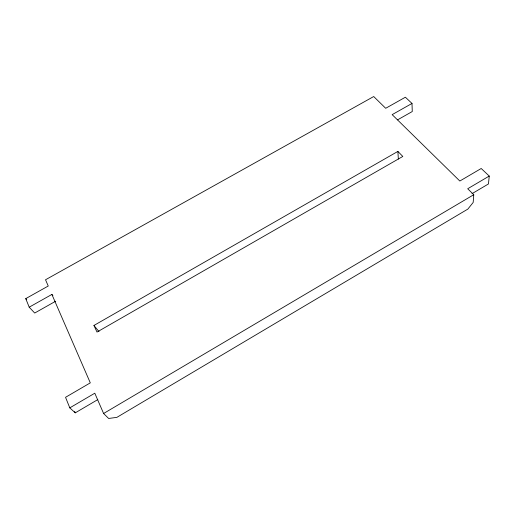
<?xml version="1.0" encoding="UTF-8"?>
<svg xmlns="http://www.w3.org/2000/svg" width="515" height="515" viewBox="0 0 515 515"><rect width="100%" height="100%" fill="white"/><g stroke="black" fill="none" stroke-linecap="round" stroke-linejoin="round"><path stroke-width="0.77" d="M412.006 103.444L392.16 114.639L459.831 181.029L481.203 168.495L489.25 176.059L467.704 188.748L473.768 194.702L473.182 202.427L467.852 209.096L116.879 417.362L108.639 418.463L103.605 413.494L94.792 393.215L69.795 407.861L65.54 397.31L90.299 382.864L51.893 294.432L29.201 307.178L25.75 298.623L48.243 286.025L45.526 279.767L373.71 96.537L385.69 108.292L405.382 97.219L412.006 103.444L412.264 111.536L397.574 119.853M489.25 176.059L488.452 183.958L472.004 193.672M103.605 413.494L473.768 194.702M69.795 407.861L75.267 412.843L97.818 399.595M93.936 325.461L397.889 151.41L402.814 156.444L97.007 332.059L93.936 325.461L99.002 331.634M55.652 301.23L34.692 313.043L29.201 307.178M25.75 298.623L26.748 299.698M51.893 294.432L52.929 295.629M74.701 411.453L75.267 412.843M397.889 151.41L398.34 159.096"/></g></svg>
